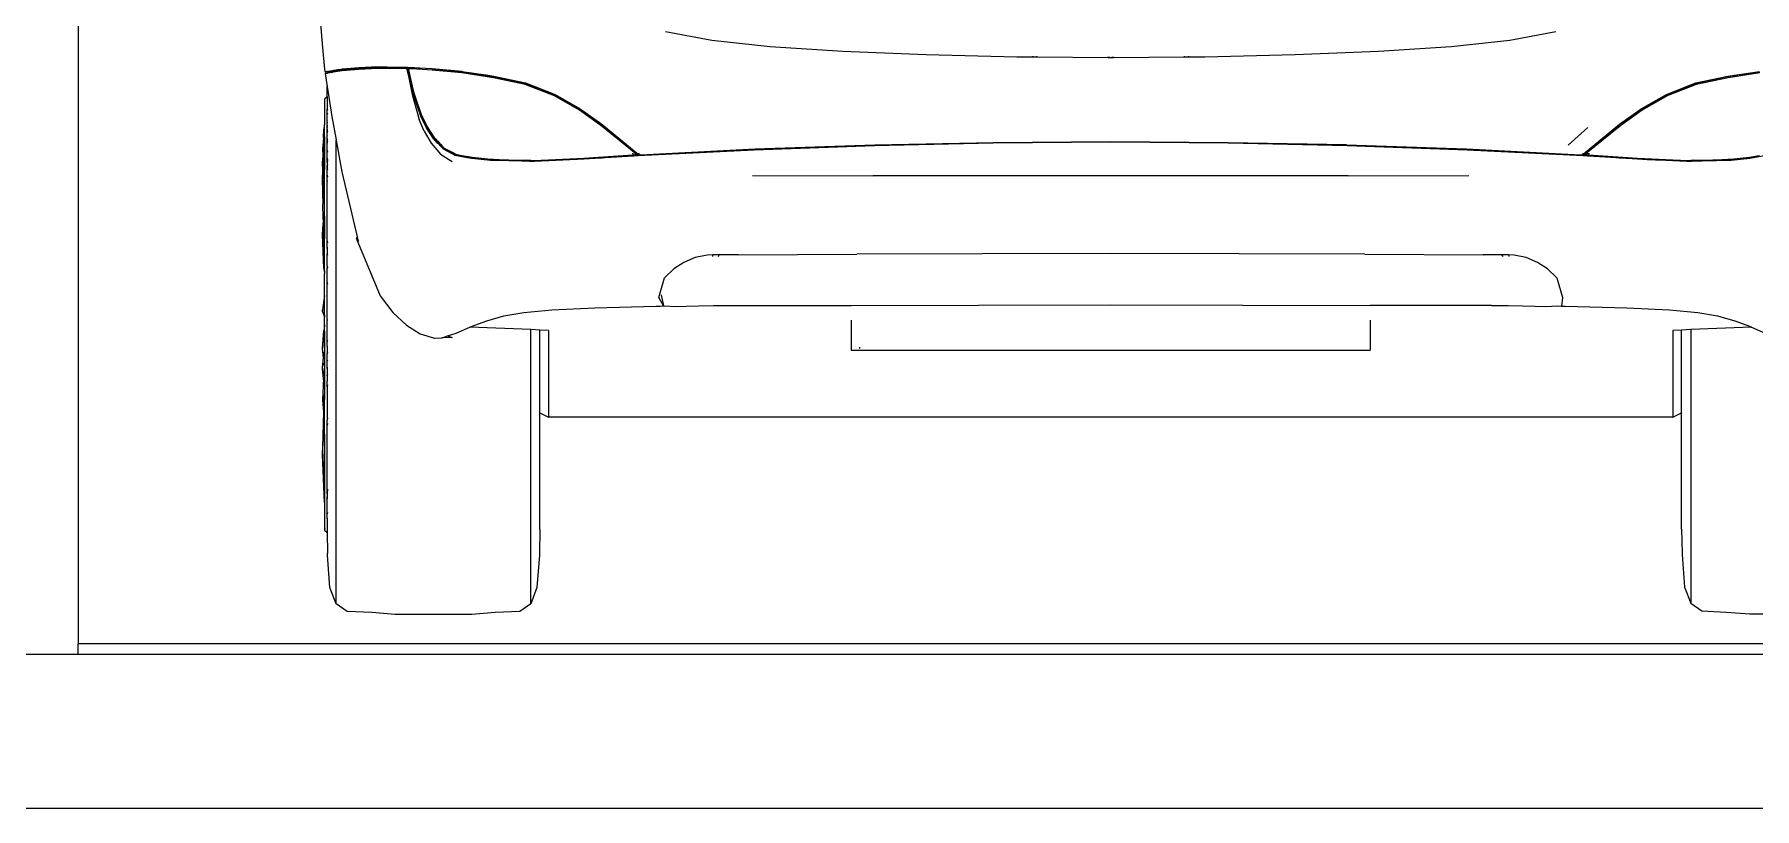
# Model space of a CAD drawing. Header units: metres. Extents: x 54.3 to 102.1, y 17 to 45.8.
# Drawn here: x 91.042 to 92.714, y 33.584 to 34.336 of the extents above; entities that cross this region are included whole.
import ezdxf

# ---------------------------------------------------------------- set-up
doc = ezdxf.new("R2010")
doc.units = ezdxf.units.M
doc.layers.add('Edges', color=7, linetype='Continuous')

# ---------------------------------------------------------------- blocks, each defined once
blk = doc.blocks.new('fr elevation')
for p, q in [((-3.8378, -0.5988), (-3.8378, -2.6888)), ((-3.6025, -2.0863), (-3.6003, -2.1095)), ((-3.2221, -2.1025), (-3.2669, -2.0942)), ((-3.1651, -2.1087), (-3.2221, -2.1025)), ((-2.4462, -2.1025), (-2.5033, -2.1087)), ((-2.4015, -2.0942), (-2.4462, -2.1025)), ((-3.6003, -2.1095), (-3.5983, -2.1304)), ((-3.0945, -2.1134), (-3.1651, -2.1087)), ((-3.0135, -2.1167), (-3.0945, -2.1134)), ((-2.9256, -2.1187), (-3.0135, -2.1167)), ((-2.9099, -2.1188), (-2.9256, -2.1187)), ((-2.9099, -2.1188), (-2.9099, -2.1179)), ((-2.9057, -2.1188), (-2.9099, -2.1188)), ((-2.9057, -2.1188), (-2.9057, -2.1179)), ((-2.8366, -2.1193), (-2.9057, -2.1188)), ((-2.8366, -2.1193), (-2.8366, -2.1184)), ((-2.8354, -2.1193), (-2.8366, -2.1193)), ((-2.8354, -2.1193), (-2.8354, -2.1184)), ((-2.8342, -2.1193), (-2.8354, -2.1193)), ((-2.8328, -2.1193), (-2.8342, -2.1193)), ((-2.8328, -2.1184), (-2.8328, -2.1193)), ((-2.8316, -2.1193), (-2.8328, -2.1193)), ((-2.8316, -2.1193), (-2.8316, -2.1184)), ((-2.7627, -2.1188), (-2.8316, -2.1193)), ((-2.7627, -2.1179), (-2.7627, -2.1188)), ((-2.7585, -2.1188), (-2.7627, -2.1188)), ((-2.7585, -2.1179), (-2.7585, -2.1188)), ((-2.7428, -2.1187), (-2.7585, -2.1188)), ((-2.6548, -2.1167), (-2.7428, -2.1187)), ((-2.5739, -2.1134), (-2.6548, -2.1167)), ((-2.5033, -2.1087), (-2.5739, -2.1134)), ((-3.5983, -2.1304), (-3.598, -2.1328)), ((-3.598, -2.1328), (-3.5977, -2.1328)), ((-3.5977, -2.1328), (-3.5907, -2.1318)), ((-3.5968, -2.1336), (-3.5977, -2.1328)), ((-3.5977, -2.1346), (-3.5968, -2.1336)), ((-3.5977, -2.1346), (-3.5974, -2.1371)), ((-3.5976, -2.1346), (-3.5977, -2.1346)), ((-3.5976, -2.1346), (-3.5956, -2.1343)), ((-3.5974, -2.1371), (-3.5958, -2.1474)), ((-3.5956, -2.1335), (-3.5968, -2.1336)), ((-3.595, -2.1334), (-3.5956, -2.1335)), ((-3.595, -2.1342), (-3.5956, -2.1343)), ((-3.5927, -2.133), (-3.595, -2.1334)), ((-3.5914, -2.1337), (-3.595, -2.1342)), ((-3.5913, -2.1328), (-3.5927, -2.133)), ((-3.5914, -2.1337), (-3.5912, -2.1337)), ((-3.5912, -2.1328), (-3.5913, -2.1328)), ((-3.5913, -2.1328), (-3.5913, -2.1328)), ((-3.5911, -2.1328), (-3.5912, -2.1328)), ((-3.5912, -2.1337), (-3.5911, -2.1337)), ((-3.5911, -2.1328), (-3.5904, -2.1327)), ((-3.5909, -2.1336), (-3.5911, -2.1336)), ((-3.5911, -2.1337), (-3.5911, -2.1336)), ((-3.5909, -2.1336), (-3.5904, -2.1335)), ((-3.5907, -2.1318), (-3.5894, -2.1316)), ((-3.5904, -2.1327), (-3.5899, -2.1326)), ((-3.5899, -2.1334), (-3.5904, -2.1335)), ((-3.5812, -2.1321), (-3.5899, -2.1334)), ((-3.5896, -2.1326), (-3.5899, -2.1326)), ((-3.5894, -2.1326), (-3.5896, -2.1326)), ((-3.5894, -2.1316), (-3.5893, -2.1316)), ((-3.5893, -2.1325), (-3.5894, -2.1326)), ((-3.5893, -2.1316), (-3.5884, -2.1314)), ((-3.5892, -2.1325), (-3.5893, -2.1325)), ((-3.5884, -2.1324), (-3.5892, -2.1325)), ((-3.5884, -2.1314), (-3.5872, -2.1312)), ((-3.5872, -2.1322), (-3.5884, -2.1324)), ((-3.5872, -2.1312), (-3.5857, -2.131)), ((-3.5855, -2.132), (-3.5872, -2.1322)), ((-3.5857, -2.131), (-3.5851, -2.1309)), ((-3.585, -2.1319), (-3.5855, -2.132)), ((-3.5851, -2.1309), (-3.5847, -2.1308)), ((-3.5845, -2.1318), (-3.585, -2.1319)), ((-3.5847, -2.1308), (-3.5843, -2.1308)), ((-3.5842, -2.1318), (-3.5845, -2.1318)), ((-3.5843, -2.1308), (-3.5816, -2.1304)), ((-3.5816, -2.1314), (-3.5842, -2.1318)), ((-3.5816, -2.1304), (-3.5814, -2.1303)), ((-3.5814, -2.1313), (-3.5816, -2.1314)), ((-3.5814, -2.1303), (-3.581, -2.1303)), ((-3.5806, -2.1312), (-3.5814, -2.1313)), ((-3.5652, -2.1307), (-3.5812, -2.1321)), ((-3.581, -2.1303), (-3.5652, -2.1289)), ((-3.5803, -2.1312), (-3.5806, -2.1312)), ((-3.5645, -2.1298), (-3.5803, -2.1312)), ((-3.5652, -2.1289), (-3.5531, -2.1283)), ((-3.5529, -2.1301), (-3.5652, -2.1307)), ((-3.5523, -2.1292), (-3.5645, -2.1298)), ((-3.5531, -2.1283), (-3.5375, -2.1282)), ((-3.5373, -2.1298), (-3.5529, -2.1301)), ((-3.5367, -2.129), (-3.5523, -2.1292)), ((-3.5375, -2.1282), (-3.5178, -2.1286)), ((-3.5195, -2.1301), (-3.5373, -2.1298)), ((-3.5188, -2.1293), (-3.5367, -2.129)), ((-3.5181, -2.1301), (-3.5195, -2.1301)), ((-3.517, -2.1293), (-3.5188, -2.1293)), ((-3.517, -2.1293), (-3.5181, -2.1301)), ((-3.5177, -2.1325), (-3.5181, -2.1301)), ((-3.5178, -2.1286), (-3.5136, -2.1288)), ((-3.5124, -2.1544), (-3.5177, -2.1325)), ((-3.5177, -2.1325), (-3.5132, -2.1551)), ((-3.5177, -2.1325), (-3.5119, -2.1524)), ((-3.5169, -2.1301), (-3.517, -2.1293)), ((-3.5168, -2.1308), (-3.5169, -2.1301)), ((-3.5169, -2.1301), (-3.5168, -2.1308)), ((-3.5169, -2.1301), (-3.5169, -2.1301)), ((-3.5157, -2.1302), (-3.5169, -2.1301)), ((-3.5165, -2.1325), (-3.5168, -2.1308)), ((-3.5168, -2.1308), (-3.5164, -2.1325)), ((-3.5141, -2.1427), (-3.5165, -2.1325)), ((-3.5164, -2.1325), (-3.5141, -2.1427)), ((-3.5153, -2.1302), (-3.5157, -2.1302)), ((-3.5157, -2.1302), (-3.5157, -2.1302)), ((-3.5136, -2.1303), (-3.5153, -2.1302)), ((-3.4936, -2.1313), (-3.5136, -2.1303)), ((-3.4937, -2.1314), (-3.5136, -2.1303)), ((-3.5134, -2.1288), (-3.5111, -2.1289)), ((-3.5111, -2.1289), (-3.511, -2.1289)), ((-3.511, -2.1289), (-3.5109, -2.1289)), ((-3.5109, -2.1289), (-3.5078, -2.1291)), ((-3.5078, -2.1291), (-3.5073, -2.1291)), ((-3.5073, -2.1291), (-3.5069, -2.1292)), ((-3.5069, -2.1292), (-3.5061, -2.1292)), ((-3.5061, -2.1292), (-3.506, -2.1292)), ((-3.506, -2.1292), (-3.4937, -2.1298)), ((-3.4937, -2.1298), (-3.4651, -2.1325)), ((-3.4651, -2.134), (-3.4937, -2.1314)), ((-3.4646, -2.1331), (-3.4931, -2.1305)), ((-3.4651, -2.1325), (-3.4648, -2.1326)), ((-3.4343, -2.1388), (-3.4651, -2.134)), ((-3.4648, -2.1329), (-3.4648, -2.1326)), ((-3.4648, -2.1326), (-3.4532, -2.1343)), ((-3.4339, -2.1379), (-3.4646, -2.1331)), ((-3.4532, -2.1343), (-3.4532, -2.1346)), ((-3.4532, -2.1343), (-3.4438, -2.1357)), ((-3.4438, -2.1359), (-3.4438, -2.1357)), ((-3.4438, -2.1357), (-3.4421, -2.136)), ((-3.4421, -2.136), (-3.4421, -2.1361)), ((-3.4421, -2.136), (-3.4413, -2.1361)), ((-3.4413, -2.1361), (-3.4413, -2.1362)), ((-3.4413, -2.1362), (-3.4413, -2.1361)), ((-3.4413, -2.1361), (-3.4413, -2.1361)), ((-3.4413, -2.1361), (-3.4396, -2.1363)), ((-3.4396, -2.1364), (-3.4396, -2.1363)), ((-3.4396, -2.1363), (-3.4395, -2.1363)), ((-3.4395, -2.1363), (-3.4395, -2.1364)), ((-3.4395, -2.1363), (-3.4394, -2.1364)), ((-3.4394, -2.1365), (-3.4394, -2.1364)), ((-3.4394, -2.1364), (-3.434, -2.1372)), ((-3.4034, -2.1453), (-3.4343, -2.1388)), ((-3.434, -2.1372), (-3.403, -2.1437)), ((-3.403, -2.1445), (-3.4339, -2.1379)), ((-2.2654, -2.1437), (-2.2343, -2.1372)), ((-2.2345, -2.1379), (-2.2654, -2.1445)), ((-2.2341, -2.1388), (-2.265, -2.1453)), ((-2.229, -2.1371), (-2.2345, -2.1379)), ((-2.2343, -2.1372), (-2.2036, -2.1326)), ((-2.2032, -2.134), (-2.2341, -2.1388)), ((-2.229, -2.1371), (-2.229, -2.137)), ((-2.2289, -2.137), (-2.229, -2.1371)), ((-2.2289, -2.1369), (-2.2289, -2.137)), ((-2.2288, -2.137), (-2.2289, -2.137)), ((-2.2271, -2.1368), (-2.2288, -2.137)), ((-2.2288, -2.137), (-2.2288, -2.1369)), ((-2.2271, -2.1366), (-2.2271, -2.1368)), ((-2.2271, -2.1368), (-2.2271, -2.1366)), ((-2.2263, -2.1366), (-2.2271, -2.1368)), ((-2.2271, -2.1368), (-2.2271, -2.1368)), ((-2.2246, -2.1364), (-2.2263, -2.1366)), ((-2.2263, -2.1365), (-2.2263, -2.1366)), ((-2.2151, -2.1349), (-2.2246, -2.1364)), ((-2.2246, -2.1364), (-2.2246, -2.1362)), ((-2.2152, -2.1346), (-2.2151, -2.1349)), ((-2.2037, -2.1331), (-2.2151, -2.1349)), ((-3.596, -2.1572), (-3.5958, -2.1474)), ((-3.5958, -2.1459), (-3.5958, -2.1457)), ((-3.5958, -2.1462), (-3.5958, -2.1459)), ((-3.5958, -2.1474), (-3.5914, -2.1763)), ((-3.5141, -2.1427), (-3.5119, -2.1524)), ((-3.5132, -2.1551), (-3.5063, -2.1793)), ((-3.5046, -2.1771), (-3.5124, -2.1544)), ((-3.5119, -2.1524), (-3.5116, -2.1535)), ((-3.5116, -2.1535), (-3.5079, -2.1642)), ((-3.375, -2.1565), (-3.4034, -2.1453)), ((-3.403, -2.1437), (-3.3743, -2.1551)), ((-3.3744, -2.1557), (-3.403, -2.1445)), ((-3.3507, -2.1703), (-3.375, -2.1565)), ((-3.3745, -2.1563), (-3.3748, -2.1562)), ((-3.3654, -2.1615), (-3.3745, -2.1563)), ((-3.3639, -2.1617), (-3.3744, -2.1557)), ((-3.3743, -2.1551), (-3.3498, -2.1689)), ((-2.3186, -2.1689), (-2.2941, -2.1551)), ((-2.294, -2.1557), (-2.3183, -2.1695)), ((-2.2934, -2.1565), (-2.3177, -2.1703)), ((-2.2941, -2.1551), (-2.2654, -2.1437)), ((-2.2654, -2.1445), (-2.294, -2.1557)), ((-2.265, -2.1453), (-2.2934, -2.1565)), ((-3.596, -2.1572), (-3.5984, -2.1596)), ((-3.5984, -2.1596), (-3.5984, -2.1842)), ((-3.5959, -2.1571), (-3.596, -2.1572)), ((-3.596, -2.1572), (-3.596, -2.1572)), ((-3.596, -2.1575), (-3.596, -2.1572)), ((-3.5959, -2.1571), (-3.5959, -2.1692)), ((-3.5959, -2.1742), (-3.5959, -2.1692)), ((-3.5959, -2.1692), (-3.5956, -2.1704)), ((-3.5956, -2.1731), (-3.5959, -2.1742)), ((-3.5079, -2.1642), (-3.5037, -2.1765)), ((-3.5079, -2.1642), (-3.5038, -2.1761)), ((-3.3639, -2.1617), (-3.3639, -2.1623)), ((-3.3625, -2.1625), (-3.3639, -2.1617)), ((-3.3624, -2.1631), (-3.3625, -2.1625)), ((-3.35, -2.1695), (-3.3625, -2.1625)), ((-3.3299, -2.1851), (-3.3507, -2.1703)), ((-3.3292, -2.1845), (-3.35, -2.1695)), ((-3.3498, -2.1689), (-3.3288, -2.1839)), ((-2.3395, -2.1839), (-2.3186, -2.1689)), ((-2.3183, -2.1695), (-2.3392, -2.1845)), ((-2.3177, -2.1703), (-2.3384, -2.1851)), ((-3.5993, -2.1895), (-3.5995, -2.1968)), ((-3.5984, -2.1842), (-3.5993, -2.1895)), ((-3.5984, -2.196), (-3.5984, -2.1842)), ((-3.5959, -2.1805), (-3.5959, -2.1742)), ((-3.5959, -2.1806), (-3.5956, -2.1803)), ((-3.5959, -2.1806), (-3.5959, -2.1805)), ((-3.5959, -2.1805), (-3.5958, -2.1805)), ((-3.5959, -2.1818), (-3.5959, -2.1806)), ((-3.5959, -2.1806), (-3.5959, -2.1806)), ((-3.5959, -2.1818), (-3.5956, -2.1815)), ((-3.5956, -2.1815), (-3.5959, -2.1819)), ((-3.5959, -2.1819), (-3.5959, -2.1818)), ((-3.5959, -2.1819), (-3.5959, -2.1826)), ((-3.5956, -2.1822), (-3.5959, -2.1826)), ((-3.5959, -2.1841), (-3.5959, -2.1826)), ((-3.5956, -2.1855), (-3.5959, -2.1841)), ((-3.5959, -2.1846), (-3.5959, -2.1841)), ((-3.5956, -2.1861), (-3.5959, -2.1846)), ((-3.5959, -2.1874), (-3.5959, -2.1846)), ((-3.5959, -2.1874), (-3.5956, -2.1864)), ((-3.5959, -2.1889), (-3.5959, -2.1874)), ((-3.5959, -2.1889), (-3.5957, -2.1903)), ((-3.5959, -2.1909), (-3.5959, -2.1889)), ((-3.5957, -2.1904), (-3.5959, -2.1909)), ((-3.5956, -2.1802), (-3.5958, -2.1805)), ((-3.5956, -2.19), (-3.5957, -2.1903)), ((-3.5957, -2.1903), (-3.5957, -2.1904)), ((-3.5957, -2.1904), (-3.5956, -2.1913)), ((-3.5956, -2.1861), (-3.5956, -2.1861)), ((-3.5956, -2.19), (-3.5956, -2.1899)), ((-3.5956, -2.19), (-3.5956, -2.19)), ((-3.5956, -2.19), (-3.5956, -2.19)), ((-3.5914, -2.1763), (-3.5872, -2.1991)), ((-3.5015, -2.1907), (-3.5063, -2.1793)), ((-3.5045, -2.1772), (-3.5046, -2.1771)), ((-3.5034, -2.1772), (-3.5045, -2.1772)), ((-3.5007, -2.1845), (-3.5045, -2.1772)), ((-3.5038, -2.1761), (-3.5033, -2.1772)), ((-3.5037, -2.1765), (-3.5034, -2.1772)), ((-3.5033, -2.1772), (-3.5034, -2.1772)), ((-3.5034, -2.1772), (-3.5005, -2.1832)), ((-3.5033, -2.1772), (-3.5004, -2.1829)), ((-3.5005, -2.1832), (-3.5007, -2.1845)), ((-3.4999, -2.1862), (-3.5007, -2.1845)), ((-3.5005, -2.1832), (-3.4996, -2.1849)), ((-3.5004, -2.1829), (-3.5004, -2.183)), ((-3.5004, -2.183), (-3.4996, -2.1846)), ((-3.4999, -2.1862), (-3.4996, -2.1849)), ((-3.4993, -2.1873), (-3.4999, -2.1862)), ((-3.4996, -2.1846), (-3.4996, -2.1846)), ((-3.4996, -2.1846), (-3.4985, -2.1866)), ((-3.4996, -2.1849), (-3.499, -2.186)), ((-3.499, -2.186), (-3.4993, -2.1873)), ((-3.4992, -2.1875), (-3.4993, -2.1873)), ((-3.4921, -2.1984), (-3.4992, -2.1875)), ((-3.499, -2.186), (-3.4985, -2.1871)), ((-3.4985, -2.1866), (-3.4914, -2.1974)), ((-3.4985, -2.1871), (-3.4914, -2.1979)), ((-3.3114, -2.2001), (-3.3299, -2.1851)), ((-3.3107, -2.1996), (-3.3292, -2.1845)), ((-3.3288, -2.1839), (-3.3104, -2.199)), ((-2.3705, -2.1872), (-2.3895, -2.2044)), ((-2.358, -2.199), (-2.3395, -2.1839)), ((-2.3392, -2.1845), (-2.3577, -2.1996)), ((-2.3384, -2.1851), (-2.3569, -2.2001)), ((-3.6, -2.2077), (-3.5993, -2.2012)), ((-3.5999, -2.2053), (-3.6, -2.2077)), ((-3.5997, -2.2003), (-3.5999, -2.2053)), ((-3.5995, -2.1973), (-3.5997, -2.2003)), ((-3.5995, -2.1968), (-3.5993, -2.1932)), ((-3.5995, -2.1968), (-3.5995, -2.1973)), ((-3.5995, -2.1973), (-3.5993, -2.1997)), ((-3.5993, -2.2009), (-3.5985, -2.1961)), ((-3.5993, -2.2009), (-3.5993, -2.2013)), ((-3.5993, -2.2012), (-3.5993, -2.2009)), ((-3.5993, -2.2085), (-3.599, -2.2068)), ((-3.599, -2.2068), (-3.5992, -2.2086)), ((-3.5991, -2.2097), (-3.599, -2.2068)), ((-3.599, -2.206), (-3.5989, -2.2055)), ((-3.599, -2.206), (-3.5989, -2.2061)), ((-3.5989, -2.2061), (-3.599, -2.2068)), ((-3.5989, -2.2055), (-3.5985, -2.1961)), ((-3.5984, -2.196), (-3.5985, -2.1961)), ((-3.5985, -2.1961), (-3.5984, -2.2119)), ((-3.5959, -2.1909), (-3.5959, -2.1915)), ((-3.5956, -2.1922), (-3.5959, -2.1915)), ((-3.5959, -2.1951), (-3.5959, -2.1915)), ((-3.5956, -2.1954), (-3.5959, -2.1951)), ((-3.5959, -2.1961), (-3.5959, -2.1951)), ((-3.5956, -2.1961), (-3.5959, -2.1961)), ((-3.5959, -2.1979), (-3.5959, -2.1961)), ((-3.5959, -2.1979), (-3.5956, -2.1982)), ((-3.5957, -2.2004), (-3.5959, -2.1979)), ((-3.5959, -2.1979), (-3.5959, -2.2014)), ((-3.5957, -2.2004), (-3.5959, -2.2014)), ((-3.5957, -2.2009), (-3.5959, -2.2021)), ((-3.5959, -2.2021), (-3.5959, -2.2014)), ((-3.5959, -2.2021), (-3.5959, -2.2023)), ((-3.5959, -2.2095), (-3.5959, -2.2023)), ((-3.5956, -2.1997), (-3.5957, -2.2004)), ((-3.5957, -2.2009), (-3.5957, -2.2004)), ((-3.5956, -2.2005), (-3.5957, -2.2009)), ((-3.5956, -2.2021), (-3.5957, -2.2009)), ((-3.5872, -2.6498), (-3.5872, -2.1996)), ((-3.5871, -2.1997), (-3.5815, -2.2303)), ((-3.5015, -2.1907), (-3.4947, -2.2024)), ((-3.4947, -2.2024), (-3.4857, -2.2132)), ((-3.4914, -2.1991), (-3.4921, -2.1984)), ((-3.4914, -2.1991), (-3.4916, -2.2002)), ((-3.4914, -2.1974), (-3.4911, -2.1976)), ((-3.4914, -2.1979), (-3.4912, -2.1981)), ((-3.4903, -2.2003), (-3.4914, -2.1991)), ((-3.4911, -2.1976), (-3.4912, -2.1981)), ((-3.4912, -2.1981), (-3.4903, -2.199)), ((-3.4911, -2.1976), (-3.4903, -2.1985)), ((-3.4903, -2.1985), (-3.4903, -2.199)), ((-3.4903, -2.1985), (-3.4891, -2.1998)), ((-3.4903, -2.199), (-3.4892, -2.2002)), ((-3.4894, -2.2012), (-3.4903, -2.2003)), ((-3.4903, -2.2003), (-3.4903, -2.2015)), ((-3.4894, -2.2012), (-3.4896, -2.2021)), ((-3.4887, -2.2019), (-3.4894, -2.2012)), ((-3.4891, -2.1998), (-3.4892, -2.2002)), ((-3.4892, -2.2002), (-3.4885, -2.2009)), ((-3.4891, -2.1998), (-3.4884, -2.2005)), ((-3.4889, -2.2027), (-3.4887, -2.2019)), ((-3.4868, -2.2041), (-3.4887, -2.2019)), ((-3.4885, -2.2009), (-3.4884, -2.2005)), ((-3.4885, -2.2009), (-3.4868, -2.2028)), ((-3.4884, -2.2005), (-3.4868, -2.2023)), ((-3.4868, -2.2023), (-3.4868, -2.2028)), ((-3.4868, -2.2023), (-3.4858, -2.2034)), ((-3.4868, -2.2028), (-3.4859, -2.2037)), ((-3.4868, -2.2041), (-3.4868, -2.2047)), ((-3.4862, -2.2046), (-3.4868, -2.2041)), ((-3.4862, -2.2046), (-3.4864, -2.205)), ((-3.4843, -2.2067), (-3.4862, -2.2046)), ((-3.4858, -2.2034), (-3.4859, -2.2037)), ((-3.4859, -2.2037), (-3.484, -2.2058)), ((-3.4858, -2.2034), (-3.4838, -2.2055)), ((-3.4843, -2.2067), (-3.4843, -2.2069)), ((-3.4828, -2.2083), (-3.4843, -2.2067)), ((-3.4838, -2.2055), (-3.484, -2.2058)), ((-3.484, -2.2058), (-3.4821, -2.2078)), ((-3.4838, -2.2055), (-3.4822, -2.2072)), ((-3.4822, -2.2072), (-3.4732, -2.2118)), ((-3.2974, -2.2115), (-3.3114, -2.2001)), ((-3.3107, -2.1996), (-3.2961, -2.2113)), ((-3.3104, -2.199), (-3.2954, -2.2114)), ((-3.0639, -2.2049), (-3.1807, -2.209)), ((-3.0638, -2.2045), (-3.1804, -2.2085)), ((-3.1799, -2.208), (-3.0635, -2.2041)), ((-2.9484, -2.2023), (-3.0639, -2.2049)), ((-2.9484, -2.2019), (-3.0638, -2.2045)), ((-3.0635, -2.2041), (-2.9483, -2.2016)), ((-2.8342, -2.2009), (-2.9484, -2.2019)), ((-2.8342, -2.2013), (-2.9484, -2.2023)), ((-2.9483, -2.2016), (-2.8342, -2.2006)), ((-2.8342, -2.2006), (-2.7201, -2.2016)), ((-2.8342, -2.2006), (-2.8342, -2.2009)), ((-2.72, -2.2019), (-2.8342, -2.2009)), ((-2.72, -2.2023), (-2.8342, -2.2013)), ((-2.7201, -2.2016), (-2.6049, -2.2041)), ((-2.6046, -2.2045), (-2.72, -2.2019)), ((-2.6049, -2.2041), (-2.72, -2.2019)), ((-2.6045, -2.2049), (-2.72, -2.2023)), ((-2.6049, -2.2041), (-2.4885, -2.208)), ((-2.4879, -2.2085), (-2.6046, -2.2045)), ((-2.4877, -2.209), (-2.6045, -2.2049)), ((-2.373, -2.2114), (-2.358, -2.199)), ((-2.3569, -2.2001), (-2.3705, -2.2111)), ((-2.3681, -2.208), (-2.3669, -2.207)), ((-2.3665, -2.207), (-2.3676, -2.208)), ((-2.3669, -2.207), (-2.3642, -2.2048)), ((-2.3665, -2.207), (-2.3669, -2.207)), ((-2.3639, -2.2048), (-2.3665, -2.207)), ((-2.366, -2.207), (-2.3665, -2.207)), ((-2.3642, -2.2048), (-2.3577, -2.1996)), ((-2.3639, -2.2048), (-2.3642, -2.2048)), ((-2.3577, -2.1996), (-2.3639, -2.2048)), ((-2.3636, -2.2048), (-2.3639, -2.2048)), ((-3.6004, -2.2214), (-3.5998, -2.2145)), ((-3.6, -2.2282), (-3.6004, -2.2214)), ((-3.5996, -2.2133), (-3.6, -2.2077)), ((-3.6, -2.2282), (-3.5994, -2.2165)), ((-3.5996, -2.2134), (-3.5998, -2.2145)), ((-3.5995, -2.2121), (-3.5996, -2.2133)), ((-3.5996, -2.2133), (-3.5996, -2.2134)), ((-3.5994, -2.2165), (-3.5996, -2.2134)), ((-3.5994, -2.2111), (-3.5995, -2.2121)), ((-3.5992, -2.2092), (-3.5994, -2.2111)), ((-3.5994, -2.2165), (-3.5991, -2.2104)), ((-3.5992, -2.2091), (-3.5993, -2.2085)), ((-3.5992, -2.2086), (-3.5992, -2.2087)), ((-3.5992, -2.2087), (-3.5991, -2.2097)), ((-3.5992, -2.2087), (-3.5992, -2.2091)), ((-3.5992, -2.2092), (-3.5992, -2.2091)), ((-3.5991, -2.2104), (-3.5992, -2.2092)), ((-3.5991, -2.2104), (-3.5991, -2.2097)), ((-3.5991, -2.2372), (-3.5984, -2.2119)), ((-3.5984, -2.2184), (-3.5991, -2.2372)), ((-3.5984, -2.2119), (-3.5984, -2.2184)), ((-3.5984, -2.2184), (-3.5984, -2.225)), ((-3.5959, -2.2095), (-3.5956, -2.2111)), ((-3.5959, -2.2169), (-3.5959, -2.2095)), ((-3.5959, -2.2169), (-3.5956, -2.2189)), ((-3.5959, -2.2182), (-3.5959, -2.2169)), ((-3.5959, -2.2182), (-3.5956, -2.2201)), ((-3.5959, -2.2198), (-3.5959, -2.2182)), ((-3.5959, -2.2198), (-3.5957, -2.2223)), ((-3.5959, -2.221), (-3.5959, -2.2198)), ((-3.5959, -2.221), (-3.5957, -2.2223)), ((-3.5959, -2.221), (-3.5959, -2.2242)), ((-3.5957, -2.2223), (-3.5956, -2.223)), ((-3.5956, -2.223), (-3.5956, -2.2235)), ((-3.4857, -2.2132), (-3.4742, -2.2201)), ((-3.4742, -2.2128), (-3.4828, -2.2083)), ((-3.4821, -2.2078), (-3.4736, -2.2122)), ((-3.4742, -2.2128), (-3.4736, -2.2122)), ((-3.474, -2.2128), (-3.4742, -2.2128)), ((-3.474, -2.2128), (-3.4723, -2.2128)), ((-3.4713, -2.2143), (-3.474, -2.2128)), ((-3.4736, -2.2122), (-3.4723, -2.2128)), ((-3.4733, -2.2119), (-3.4732, -2.2118)), ((-3.4732, -2.2118), (-3.4713, -2.2128)), ((-3.4723, -2.2128), (-3.4706, -2.2137)), ((-3.4713, -2.2128), (-3.4713, -2.2128)), ((-3.4713, -2.2128), (-3.4708, -2.2131)), ((-3.4648, -2.2155), (-3.4713, -2.2143)), ((-3.4708, -2.2131), (-3.4648, -2.2142)), ((-3.4706, -2.2137), (-3.4548, -2.2167)), ((-3.4648, -2.2145), (-3.4648, -2.2142)), ((-3.4648, -2.2142), (-3.455, -2.216)), ((-3.4648, -2.2155), (-3.4648, -2.2152)), ((-3.4554, -2.2172), (-3.4648, -2.2155)), ((-3.4372, -2.2191), (-3.4554, -2.2172)), ((-3.455, -2.216), (-3.4369, -2.218)), ((-3.4548, -2.2167), (-3.4366, -2.2186)), ((-3.4361, -2.2192), (-3.4372, -2.2191)), ((-3.4369, -2.218), (-3.4365, -2.218)), ((-3.4368, -2.2188), (-3.4366, -2.219)), ((-3.4366, -2.2186), (-3.435, -2.2187)), ((-3.4366, -2.219), (-3.4361, -2.2192)), ((-3.4361, -2.2182), (-3.4365, -2.218)), ((-3.4365, -2.218), (-3.4345, -2.218)), ((-3.435, -2.2187), (-3.4361, -2.2182)), ((-3.4338, -2.2192), (-3.4361, -2.2192)), ((-3.4338, -2.2192), (-3.435, -2.2187)), ((-3.435, -2.2187), (-3.4336, -2.2187)), ((-3.4345, -2.218), (-3.4341, -2.2182)), ((-3.4345, -2.218), (-3.4343, -2.218)), ((-3.4341, -2.2182), (-3.4343, -2.218)), ((-3.4343, -2.218), (-3.4228, -2.2184)), ((-3.4341, -2.2182), (-3.4328, -2.2187)), ((-3.4336, -2.2187), (-3.4341, -2.2182)), ((-3.4331, -2.2192), (-3.4338, -2.2192)), ((-3.4331, -2.2192), (-3.4336, -2.2187)), ((-3.4336, -2.2187), (-3.4328, -2.2187)), ((-3.4316, -2.2192), (-3.4331, -2.2192)), ((-3.4328, -2.2187), (-3.4316, -2.2192)), ((-3.4328, -2.2187), (-3.424, -2.219)), ((-3.3948, -2.2202), (-3.4316, -2.2192)), ((-3.4246, -2.2193), (-3.424, -2.219)), ((-3.424, -2.219), (-3.4236, -2.2188)), ((-3.424, -2.219), (-3.4236, -2.219)), ((-3.4236, -2.2183), (-3.4236, -2.2188)), ((-3.4236, -2.2188), (-3.4228, -2.2184)), ((-3.4236, -2.2188), (-3.4236, -2.219)), ((-3.4236, -2.219), (-3.4236, -2.2194)), ((-3.4236, -2.219), (-3.4228, -2.219)), ((-3.4228, -2.2184), (-3.4229, -2.2184)), ((-3.4228, -2.2184), (-3.4228, -2.2184)), ((-3.4228, -2.2184), (-3.4228, -2.2184)), ((-3.4228, -2.2185), (-3.4228, -2.2184)), ((-3.4228, -2.2184), (-3.4228, -2.2185)), ((-3.4228, -2.2184), (-3.4227, -2.2184)), ((-3.4227, -2.2186), (-3.4228, -2.2185)), ((-3.4228, -2.2185), (-3.4228, -2.219)), ((-3.4228, -2.219), (-3.4228, -2.2194)), ((-3.4228, -2.219), (-3.4227, -2.219)), ((-3.4227, -2.2184), (-3.4227, -2.2186)), ((-3.4227, -2.2184), (-3.4194, -2.2185)), ((-3.4227, -2.2186), (-3.4227, -2.219)), ((-3.4227, -2.219), (-3.4227, -2.2194)), ((-3.4227, -2.219), (-3.4194, -2.2191)), ((-3.4194, -2.2191), (-3.4194, -2.2185)), ((-3.4194, -2.2185), (-3.4044, -2.2189)), ((-3.4194, -2.2194), (-3.4194, -2.2191)), ((-3.4194, -2.2191), (-3.4059, -2.2195)), ((-3.4063, -2.2196), (-3.4059, -2.2195)), ((-3.4059, -2.2195), (-3.4044, -2.2189)), ((-3.4059, -2.2195), (-3.404, -2.2195)), ((-3.4044, -2.2189), (-3.4025, -2.2189)), ((-3.404, -2.2195), (-3.4043, -2.2197)), ((-3.4025, -2.2189), (-3.404, -2.2195)), ((-3.404, -2.2195), (-3.4019, -2.2196)), ((-3.4025, -2.2189), (-3.4004, -2.219)), ((-3.4021, -2.2197), (-3.4019, -2.2196)), ((-3.4019, -2.2196), (-3.4004, -2.219)), ((-3.4019, -2.2196), (-3.3986, -2.2197)), ((-3.4004, -2.219), (-3.3979, -2.219)), ((-3.3996, -2.2204), (-3.3995, -2.2204)), ((-3.3987, -2.2197), (-3.3986, -2.2197)), ((-3.3986, -2.2197), (-3.3979, -2.2192)), ((-3.3986, -2.2197), (-3.3979, -2.2197)), ((-3.3979, -2.219), (-3.3979, -2.2192)), ((-3.3979, -2.219), (-3.3978, -2.2191)), ((-3.3979, -2.2192), (-3.3978, -2.2191)), ((-3.3979, -2.2192), (-3.3979, -2.2197)), ((-3.3979, -2.2197), (-3.3979, -2.2198)), ((-3.3979, -2.2197), (-3.3943, -2.2198)), ((-3.3978, -2.2191), (-3.3946, -2.2191)), ((-3.3465, -2.218), (-3.3948, -2.2202)), ((-3.3946, -2.2191), (-3.3464, -2.2169)), ((-3.3943, -2.2198), (-3.3462, -2.2176)), ((-3.2936, -2.2148), (-3.3465, -2.218)), ((-3.3464, -2.2169), (-3.2986, -2.2138)), ((-3.3462, -2.2176), (-3.3303, -2.2166)), ((-3.3303, -2.2166), (-3.3284, -2.2165)), ((-3.3303, -2.2166), (-3.3303, -2.2166)), ((-3.3284, -2.2165), (-3.3218, -2.2161)), ((-3.3284, -2.2165), (-3.3284, -2.2165)), ((-3.3218, -2.2161), (-3.3226, -2.2161)), ((-3.3218, -2.2161), (-3.2977, -2.2145)), ((-3.2981, -2.2128), (-3.2994, -2.2128)), ((-3.2986, -2.2138), (-3.2986, -2.2138)), ((-3.2986, -2.2138), (-3.2953, -2.2138)), ((-3.2977, -2.2145), (-3.2934, -2.2143)), ((-3.2962, -2.2128), (-3.2974, -2.2115)), ((-3.2958, -2.2128), (-3.2972, -2.2116)), ((-3.2958, -2.2128), (-3.2962, -2.2128)), ((-3.2954, -2.2136), (-3.2962, -2.2128)), ((-3.2961, -2.2113), (-3.2948, -2.2128)), ((-3.2955, -2.2128), (-3.2958, -2.2128)), ((-3.2949, -2.2136), (-3.2958, -2.2128)), ((-3.2954, -2.2114), (-3.294, -2.2128)), ((-3.2954, -2.2136), (-3.2949, -2.2136)), ((-3.2953, -2.2138), (-3.2954, -2.2136)), ((-3.2953, -2.2138), (-3.2934, -2.2143)), ((-3.2934, -2.2143), (-3.2949, -2.2136)), ((-3.294, -2.2128), (-3.2948, -2.2128)), ((-3.2948, -2.2128), (-3.2934, -2.2143)), ((-3.2924, -2.2128), (-3.294, -2.2128)), ((-3.294, -2.2128), (-3.2932, -2.2137)), ((-3.1807, -2.209), (-3.2936, -2.2148)), ((-3.2934, -2.2143), (-3.2932, -2.2137)), ((-3.2903, -2.2142), (-3.2934, -2.2143)), ((-3.2932, -2.2137), (-3.2908, -2.2136)), ((-3.2908, -2.2136), (-3.1799, -2.208)), ((-2.4885, -2.208), (-2.3775, -2.2136)), ((-2.3748, -2.2148), (-2.4877, -2.209)), ((-2.375, -2.2143), (-2.3781, -2.2142)), ((-2.3775, -2.2136), (-2.3752, -2.2137)), ((-2.3744, -2.2128), (-2.3755, -2.2128)), ((-2.3752, -2.2137), (-2.3744, -2.2128)), ((-2.3752, -2.2137), (-2.375, -2.2143)), ((-2.375, -2.2143), (-2.3736, -2.2128)), ((-2.375, -2.2143), (-2.3731, -2.2138)), ((-2.375, -2.2143), (-2.3706, -2.2145)), ((-2.3219, -2.218), (-2.3748, -2.2148)), ((-2.3744, -2.2128), (-2.373, -2.2114)), ((-2.3736, -2.2128), (-2.3744, -2.2128)), ((-2.3736, -2.2128), (-2.3722, -2.2113)), ((-2.373, -2.2136), (-2.3731, -2.2138)), ((-2.3731, -2.2138), (-2.3698, -2.2138)), ((-2.3722, -2.2128), (-2.373, -2.2136)), ((-2.373, -2.2136), (-2.373, -2.2136)), ((-2.3726, -2.2128), (-2.3728, -2.2128)), ((-2.3726, -2.2128), (-2.3728, -2.213)), ((-2.3728, -2.2136), (-2.3698, -2.2138)), ((-2.3676, -2.208), (-2.3726, -2.2123)), ((-2.371, -2.2115), (-2.3726, -2.2128)), ((-2.3722, -2.2128), (-2.3726, -2.2128)), ((-2.3722, -2.2113), (-2.3681, -2.208)), ((-2.371, -2.2115), (-2.3722, -2.2128)), ((-2.3705, -2.2111), (-2.371, -2.2115)), ((-2.3689, -2.2128), (-2.3709, -2.2128)), ((-2.3706, -2.2145), (-2.3466, -2.2161)), ((-2.3698, -2.2138), (-2.322, -2.2169)), ((-2.3676, -2.208), (-2.3681, -2.208)), ((-2.3671, -2.208), (-2.3676, -2.208)), ((-2.3466, -2.2161), (-2.3458, -2.2161)), ((-2.3466, -2.2161), (-2.34, -2.2165)), ((-2.34, -2.2165), (-2.34, -2.2165)), ((-2.34, -2.2165), (-2.3381, -2.2166)), ((-2.3381, -2.2166), (-2.3381, -2.2166)), ((-2.3381, -2.2166), (-2.3222, -2.2176)), ((-2.3222, -2.2176), (-2.3129, -2.2181)), ((-2.322, -2.2169), (-2.2738, -2.2191)), ((-2.2736, -2.2202), (-2.3219, -2.218)), ((-2.3129, -2.2179), (-2.3129, -2.2181)), ((-2.3129, -2.2181), (-2.3129, -2.2184)), ((-2.3129, -2.2181), (-2.3098, -2.2182)), ((-2.3098, -2.2182), (-2.3101, -2.2185)), ((-2.3101, -2.2185), (-2.3101, -2.2185)), ((-2.3097, -2.218), (-2.3098, -2.2182)), ((-2.3098, -2.2182), (-2.3098, -2.2182)), ((-2.3098, -2.2182), (-2.3045, -2.2184)), ((-2.3096, -2.218), (-2.3097, -2.218)), ((-2.3045, -2.2182), (-2.3045, -2.2184)), ((-2.3045, -2.2184), (-2.3045, -2.2187)), ((-2.3045, -2.2184), (-2.3023, -2.2185)), ((-2.3023, -2.2185), (-2.3024, -2.2182)), ((-2.3023, -2.2188), (-2.3023, -2.2185)), ((-2.3023, -2.2185), (-2.3011, -2.2186)), ((-2.3011, -2.2183), (-2.3011, -2.2186)), ((-2.3011, -2.2186), (-2.3011, -2.2188)), ((-2.3011, -2.2186), (-2.2945, -2.2189)), ((-2.2949, -2.2185), (-2.2945, -2.2189)), ((-2.2945, -2.2189), (-2.2943, -2.2191)), ((-2.2945, -2.2189), (-2.2877, -2.2192)), ((-2.2877, -2.2192), (-2.2877, -2.2187)), ((-2.2877, -2.2187), (-2.2877, -2.2192)), ((-2.2877, -2.2193), (-2.2877, -2.2192)), ((-2.2877, -2.2192), (-2.2871, -2.2192)), ((-2.2871, -2.2192), (-2.2872, -2.2193)), ((-2.2871, -2.2187), (-2.2871, -2.2192)), ((-2.2871, -2.2192), (-2.2868, -2.2192)), ((-2.2869, -2.2193), (-2.2868, -2.2192)), ((-2.2868, -2.2192), (-2.2864, -2.2189)), ((-2.2868, -2.2192), (-2.2864, -2.2193)), ((-2.2864, -2.2187), (-2.2864, -2.2189)), ((-2.2864, -2.2189), (-2.2862, -2.2188)), ((-2.2864, -2.2189), (-2.2863, -2.2193)), ((-2.2864, -2.2189), (-2.2864, -2.2189)), ((-2.2864, -2.2189), (-2.2864, -2.2193)), ((-2.2864, -2.2193), (-2.2864, -2.2194)), ((-2.2864, -2.2193), (-2.2863, -2.2193)), ((-2.2863, -2.2193), (-2.2863, -2.2194)), ((-2.2863, -2.2193), (-2.2852, -2.2193)), ((-2.2856, -2.2188), (-2.2852, -2.2193)), ((-2.2852, -2.2193), (-2.2851, -2.2194)), ((-2.2852, -2.2193), (-2.2846, -2.2193)), ((-2.2846, -2.2193), (-2.2846, -2.2188)), ((-2.2846, -2.2194), (-2.2846, -2.2193)), ((-2.2846, -2.2193), (-2.281, -2.2196)), ((-2.2808, -2.2189), (-2.281, -2.2196)), ((-2.281, -2.2196), (-2.2797, -2.2196)), ((-2.2803, -2.2189), (-2.2797, -2.2196)), ((-2.2802, -2.2189), (-2.2793, -2.2196)), ((-2.2797, -2.2196), (-2.2793, -2.2196)), ((-2.2793, -2.219), (-2.2793, -2.2196)), ((-2.2793, -2.2196), (-2.2793, -2.2196)), ((-2.2793, -2.2196), (-2.2793, -2.2196)), ((-2.2793, -2.2196), (-2.2741, -2.2198)), ((-2.2741, -2.2198), (-2.2704, -2.2197)), ((-2.2738, -2.2191), (-2.2704, -2.219)), ((-2.2312, -2.2191), (-2.2736, -2.2202)), ((-2.2696, -2.2197), (-2.2704, -2.219)), ((-2.2704, -2.219), (-2.2704, -2.2197)), ((-2.2704, -2.219), (-2.2678, -2.219)), ((-2.2704, -2.2197), (-2.2696, -2.2197)), ((-2.2696, -2.2197), (-2.2663, -2.2196)), ((-2.2678, -2.219), (-2.2657, -2.2189)), ((-2.2663, -2.2196), (-2.2678, -2.219)), ((-2.2663, -2.2196), (-2.2642, -2.2195)), ((-2.2657, -2.2189), (-2.2642, -2.2195)), ((-2.2657, -2.2189), (-2.2638, -2.2189)), ((-2.2642, -2.2195), (-2.2623, -2.2195)), ((-2.2638, -2.2189), (-2.249, -2.2185)), ((-2.2638, -2.2189), (-2.2623, -2.2195)), ((-2.2623, -2.2195), (-2.249, -2.2191)), ((-2.249, -2.2185), (-2.2457, -2.2184)), ((-2.249, -2.2191), (-2.249, -2.2185)), ((-2.249, -2.2191), (-2.2457, -2.219)), ((-2.2457, -2.2184), (-2.2457, -2.2186)), ((-2.2457, -2.2184), (-2.2456, -2.2184)), ((-2.2457, -2.2186), (-2.2456, -2.2185)), ((-2.2457, -2.2186), (-2.2457, -2.219)), ((-2.2457, -2.219), (-2.2456, -2.219)), ((-2.2456, -2.2184), (-2.2341, -2.218)), ((-2.2456, -2.2184), (-2.2456, -2.2184)), ((-2.2456, -2.2184), (-2.2455, -2.2184)), ((-2.2456, -2.2184), (-2.2456, -2.2184)), ((-2.2456, -2.2184), (-2.2448, -2.2188)), ((-2.2456, -2.2185), (-2.2456, -2.2184)), ((-2.2456, -2.2185), (-2.2456, -2.2184)), ((-2.2456, -2.219), (-2.2456, -2.2185)), ((-2.2456, -2.219), (-2.2448, -2.219)), ((-2.2448, -2.2183), (-2.2448, -2.2188)), ((-2.2448, -2.2188), (-2.2444, -2.219)), ((-2.2448, -2.2188), (-2.2448, -2.219)), ((-2.2448, -2.219), (-2.2444, -2.219)), ((-2.2444, -2.219), (-2.2354, -2.2187)), ((-2.2354, -2.2187), (-2.2344, -2.2183)), ((-2.2354, -2.2187), (-2.2348, -2.2187)), ((-2.2348, -2.2187), (-2.2344, -2.2183)), ((-2.2348, -2.2187), (-2.2332, -2.2187)), ((-2.2344, -2.2183), (-2.2337, -2.218)), ((-2.2344, -2.2183), (-2.2341, -2.218)), ((-2.2341, -2.218), (-2.2337, -2.218)), ((-2.2337, -2.218), (-2.2317, -2.218)), ((-2.2332, -2.2187), (-2.2321, -2.2182)), ((-2.2332, -2.2187), (-2.2317, -2.2186)), ((-2.2321, -2.2182), (-2.2317, -2.218)), ((-2.2317, -2.2186), (-2.2136, -2.2167)), ((-2.2317, -2.218), (-2.2315, -2.218)), ((-2.2315, -2.218), (-2.2134, -2.216)), ((-2.213, -2.2172), (-2.2312, -2.2191)), ((-2.2136, -2.2167), (-2.2036, -2.2148)), ((-2.2134, -2.216), (-2.2038, -2.2142)), ((-2.1971, -2.2143), (-2.213, -2.2172)), ((-3.6005, -2.2382), (-3.6, -2.2282)), ((-3.6002, -2.2476), (-3.6005, -2.2382)), ((-3.5996, -2.2384), (-3.6002, -2.2476)), ((-3.5995, -2.2385), (-3.6001, -2.2482)), ((-3.5991, -2.2372), (-3.5999, -2.2541)), ((-3.599, -2.2403), (-3.5994, -2.2461)), ((-3.5984, -2.225), (-3.5991, -2.2372)), ((-3.5985, -2.2875), (-3.5984, -2.225)), ((-3.5959, -2.2242), (-3.5957, -2.2273)), ((-3.5959, -2.2259), (-3.5959, -2.2242)), ((-3.5959, -2.2259), (-3.5957, -2.2273)), ((-3.5959, -2.2266), (-3.5959, -2.2259)), ((-3.5956, -2.2286), (-3.5959, -2.2266)), ((-3.5959, -2.2331), (-3.5959, -2.2266)), ((-3.5956, -2.2342), (-3.5959, -2.2331)), ((-3.5959, -2.2335), (-3.5959, -2.2331)), ((-3.5959, -2.2335), (-3.5956, -2.2352)), ((-3.5959, -2.2378), (-3.5959, -2.2335)), ((-3.5956, -2.2397), (-3.5959, -2.2378)), ((-3.5959, -2.2972), (-3.5959, -2.2378)), ((-3.5957, -2.2273), (-3.5956, -2.2276)), ((-3.5956, -2.2276), (-3.5956, -2.228)), ((-3.5956, -2.2354), (-3.5956, -2.2352)), ((-3.5815, -2.2303), (-3.5664, -2.2947)), ((-3.1823, -2.2339), (-3.0651, -2.2342)), ((-2.6033, -2.2342), (-3.0651, -2.2342)), ((-2.6033, -2.2342), (-2.4861, -2.2339)), ((-3.6002, -2.2476), (-3.6005, -2.2531)), ((-3.6001, -2.2482), (-3.6005, -2.2531)), ((-3.6005, -2.2531), (-3.6002, -2.2595)), ((-3.6001, -2.2482), (-3.6002, -2.2476)), ((-3.5999, -2.2541), (-3.6002, -2.2595)), ((-3.5999, -2.2541), (-3.6001, -2.2482)), ((-3.5999, -2.2566), (-3.5999, -2.2563)), ((-3.6002, -2.2595), (-3.6005, -2.2643)), ((-3.6005, -2.2643), (-3.5998, -2.2812)), ((-3.6001, -2.2618), (-3.6001, -2.2619)), ((-3.5985, -2.2733), (-3.5985, -2.2875)), ((-3.6005, -2.2911), (-3.5998, -2.2814)), ((-3.5998, -2.2812), (-3.5998, -2.2804)), ((-3.5998, -2.2812), (-3.5998, -2.2814)), ((-3.5998, -2.2814), (-3.599, -2.3057)), ((-3.5985, -2.2875), (-3.5987, -2.2861)), ((-3.5984, -2.2876), (-3.5985, -2.2875)), ((-3.5984, -2.2876), (-3.5984, -2.2953)), ((-3.599, -2.3237), (-3.6005, -2.2911)), ((-3.5989, -2.3068), (-3.599, -2.3057)), ((-3.5984, -2.3086), (-3.5989, -2.3062)), ((-3.5989, -2.3062), (-3.5989, -2.3062)), ((-3.5984, -2.3099), (-3.5989, -2.3068)), ((-3.5987, -2.2936), (-3.5984, -2.2953)), ((-3.5984, -2.3086), (-3.5984, -2.2953)), ((-3.5959, -2.2972), (-3.5956, -2.2992)), ((-3.5959, -2.3021), (-3.5959, -2.2972)), ((-3.5956, -2.3039), (-3.5959, -2.3021)), ((-3.5959, -2.3045), (-3.5959, -2.3021)), ((-3.5956, -2.3056), (-3.5959, -2.3045)), ((-3.5959, -2.3045), (-3.5959, -2.31)), ((-3.5678, -2.2945), (-3.5444, -2.3507)), ((-3.5664, -2.2947), (-3.5678, -2.2945)), ((-3.5678, -2.2945), (-3.5658, -2.2973)), ((-3.5664, -2.2947), (-3.5658, -2.2973)), ((-3.5658, -2.2973), (-3.5655, -2.2978)), ((-3.5989, -2.3238), (-3.599, -2.3237)), ((-3.5989, -2.3238), (-3.5989, -2.3251)), ((-3.5984, -2.3261), (-3.5989, -2.3238)), ((-3.5984, -2.3099), (-3.5984, -2.3086)), ((-3.5984, -2.3261), (-3.5984, -2.3099)), ((-3.5959, -2.31), (-3.5956, -2.311)), ((-3.5959, -2.322), (-3.5959, -2.31)), ((-3.5959, -2.322), (-3.5956, -2.3233)), ((-3.5959, -2.322), (-3.5959, -2.3234)), ((-3.5959, -2.3375), (-3.5959, -2.3234)), ((-3.5956, -2.3243), (-3.5959, -2.3234)), ((-3.5956, -2.3234), (-3.5956, -2.3233)), ((-3.2491, -2.3183), (-3.2588, -2.3244)), ((-3.238, -2.3134), (-3.2491, -2.3183)), ((-3.2265, -2.311), (-3.238, -2.3134)), ((-3.2209, -2.3109), (-3.2265, -2.311)), ((-3.2209, -2.3125), (-3.2209, -2.3109)), ((-3.2149, -2.3109), (-3.2209, -2.3109)), ((-3.2153, -2.3125), (-3.2149, -2.3109)), ((-3.1962, -2.3107), (-3.2149, -2.3109)), ((-3.1962, -2.3107), (-3.0811, -2.3101)), ((-2.9592, -2.3097), (-3.0811, -2.3101)), ((-2.8342, -2.3095), (-2.9592, -2.3097)), ((-2.7092, -2.3097), (-2.8342, -2.3095)), ((-2.5873, -2.3101), (-2.7092, -2.3097)), ((-2.5873, -2.3101), (-2.4722, -2.3107)), ((-2.4543, -2.3109), (-2.4722, -2.3107)), ((-2.4543, -2.3109), (-2.4531, -2.3125)), ((-2.4473, -2.3109), (-2.4543, -2.3109)), ((-2.4473, -2.3109), (-2.4473, -2.3125)), ((-2.4419, -2.311), (-2.4473, -2.3109)), ((-2.4303, -2.3134), (-2.4419, -2.311)), ((-2.4192, -2.3183), (-2.4303, -2.3134)), ((-2.4096, -2.3244), (-2.4192, -2.3183)), ((-3.5984, -2.3269), (-3.5989, -2.3251)), ((-3.5989, -2.3251), (-3.5984, -2.329)), ((-3.5984, -2.3261), (-3.5984, -2.3269)), ((-3.5984, -2.3269), (-3.5984, -2.329)), ((-3.5984, -2.3496), (-3.5984, -2.329)), ((-3.5956, -2.3382), (-3.5959, -2.3375)), ((-3.5959, -2.3376), (-3.5959, -2.3375)), ((-3.5956, -2.3389), (-3.5959, -2.3376)), ((-3.5959, -2.3379), (-3.5959, -2.3376)), ((-3.5958, -2.3382), (-3.5959, -2.3379)), ((-3.5959, -2.3381), (-3.5959, -2.3379)), ((-3.5959, -2.3381), (-3.5956, -2.3392)), ((-3.5959, -2.3605), (-3.5959, -2.3381)), ((-3.5956, -2.3389), (-3.5958, -2.3382)), ((-3.5956, -2.339), (-3.5956, -2.3389)), ((-3.2733, -2.3524), (-3.268, -2.3331)), ((-3.2588, -2.3244), (-3.268, -2.3331)), ((-2.4004, -2.3331), (-2.4096, -2.3244)), ((-2.4004, -2.3331), (-2.3951, -2.3524)), ((-3.5985, -2.3504), (-3.6003, -2.3642)), ((-3.5985, -2.3504), (-3.5984, -2.3496)), ((-3.5984, -2.3696), (-3.5984, -2.3496)), ((-3.5444, -2.3507), (-3.5319, -2.3669)), ((-3.2689, -2.3605), (-3.2733, -2.3524)), ((-3.2713, -2.3497), (-3.2689, -2.3605)), ((-2.3951, -2.3524), (-2.396, -2.3606)), ((-3.6005, -2.3659), (-3.6003, -2.3642)), ((-3.6001, -2.3648), (-3.6005, -2.3659)), ((-3.6005, -2.3659), (-3.5984, -2.3713)), ((-3.5988, -2.3684), (-3.5987, -2.3685)), ((-3.5984, -2.3696), (-3.5987, -2.3685)), ((-3.5984, -2.3696), (-3.5984, -2.3713)), ((-3.5984, -2.3787), (-3.5984, -2.3713)), ((-3.5956, -2.3605), (-3.5959, -2.3605)), ((-3.5959, -2.3738), (-3.5959, -2.3605)), ((-3.5956, -2.3735), (-3.5959, -2.3738)), ((-3.5959, -2.3738), (-3.5959, -2.3746)), ((-3.5956, -2.3743), (-3.5959, -2.3746)), ((-3.5319, -2.3669), (-3.5189, -2.3792)), ((-3.4408, -2.3749), (-3.4241, -2.3702)), ((-3.4241, -2.3702), (-3.4048, -2.3668)), ((-3.4048, -2.3668), (-3.3774, -2.3643)), ((-3.3774, -2.3643), (-3.3357, -2.3623)), ((-3.3357, -2.3623), (-3.276, -2.3607)), ((-3.276, -2.3607), (-3.2723, -2.3606)), ((-3.2723, -2.3606), (-3.2689, -2.3605)), ((-3.2689, -2.3605), (-3.257, -2.3609)), ((-3.257, -2.3609), (-3.2467, -2.3607)), ((-3.2467, -2.3607), (-3.2345, -2.3604)), ((-3.2345, -2.3604), (-3.2204, -2.3602)), ((-3.2204, -2.3602), (-3.2043, -2.3601)), ((-3.2043, -2.3601), (-3.0864, -2.3601)), ((-3.0864, -2.3601), (-2.9627, -2.3596)), ((-3.0864, -2.3744), (-3.0864, -2.4035)), ((-2.9627, -2.3596), (-2.8342, -2.3595)), ((-2.8342, -2.3595), (-2.7057, -2.3596)), ((-2.7057, -2.3596), (-2.5819, -2.3601)), ((-2.4641, -2.3601), (-2.5819, -2.3601)), ((-2.5819, -2.3744), (-2.5819, -2.4035)), ((-2.4641, -2.3601), (-2.448, -2.3602)), ((-2.448, -2.3602), (-2.4339, -2.3604)), ((-2.4339, -2.3604), (-2.4217, -2.3607)), ((-2.4217, -2.3607), (-2.4113, -2.3609)), ((-2.4113, -2.3609), (-2.3995, -2.3605)), ((-2.3995, -2.3605), (-2.396, -2.3606)), ((-2.396, -2.3606), (-2.3923, -2.3607)), ((-2.3923, -2.3607), (-2.3326, -2.3623)), ((-2.3326, -2.3623), (-2.291, -2.3643)), ((-2.291, -2.3643), (-2.2636, -2.3668)), ((-2.2636, -2.3668), (-2.2443, -2.3702)), ((-2.2443, -2.3702), (-2.2276, -2.3749)), ((-3.5989, -2.3831), (-3.6005, -2.4019)), ((-3.6005, -2.4019), (-3.599, -2.3848)), ((-3.599, -2.3848), (-3.5985, -2.3836)), ((-3.5984, -2.3787), (-3.5989, -2.3831)), ((-3.5985, -2.3836), (-3.5984, -2.3836)), ((-3.5985, -2.3851), (-3.5985, -2.3836)), ((-3.5985, -2.3851), (-3.5984, -2.3851)), ((-3.5984, -2.3836), (-3.5984, -2.3787)), ((-3.5984, -2.3851), (-3.5984, -2.4053)), ((-3.5959, -2.378), (-3.5959, -2.3746)), ((-3.5959, -2.378), (-3.5956, -2.3776)), ((-3.5959, -2.394), (-3.5959, -2.378)), ((-3.5189, -2.3792), (-3.5054, -2.3875)), ((-3.5054, -2.3875), (-3.4914, -2.3918)), ((-3.4842, -2.3914), (-3.4831, -2.391)), ((-3.4743, -2.391), (-3.4842, -2.3914)), ((-3.4831, -2.391), (-3.4788, -2.3896)), ((-3.4788, -2.3896), (-3.4704, -2.3868)), ((-3.4788, -2.3896), (-3.4743, -2.391)), ((-3.4704, -2.3868), (-3.4572, -2.381)), ((-3.4572, -2.381), (-3.456, -2.3805)), ((-3.3979, -2.3835), (-3.4572, -2.381)), ((-3.456, -2.3805), (-3.4408, -2.3749)), ((-3.3891, -2.3839), (-3.3979, -2.3835)), ((-3.3979, -2.6498), (-3.3979, -2.3835)), ((-3.3807, -2.3843), (-3.3891, -2.3839)), ((-3.3891, -2.4642), (-3.3891, -2.3839)), ((-3.3807, -2.3843), (-3.3807, -2.4684)), ((-2.2793, -2.3839), (-2.2877, -2.3843)), ((-2.2877, -2.3843), (-2.2877, -2.4684)), ((-2.2704, -2.3835), (-2.2793, -2.3839)), ((-2.2793, -2.4642), (-2.2793, -2.3839)), ((-2.2112, -2.381), (-2.2704, -2.3835)), ((-2.2704, -2.3835), (-2.2704, -2.6493)), ((-2.2276, -2.3749), (-2.2124, -2.3805)), ((-2.2124, -2.3805), (-2.2112, -2.381)), ((-2.2112, -2.381), (-2.198, -2.3868)), ((-3.5994, -2.4108), (-3.6005, -2.4019)), ((-3.5994, -2.4103), (-3.6005, -2.4019)), ((-3.5994, -2.4103), (-3.599, -2.4065)), ((-3.599, -2.4065), (-3.5984, -2.4053)), ((-3.5984, -2.4053), (-3.5984, -2.4176)), ((-3.5959, -2.394), (-3.5956, -2.3934)), ((-3.5959, -2.3951), (-3.5959, -2.394)), ((-3.5956, -2.3944), (-3.5959, -2.3951)), ((-3.5959, -2.3998), (-3.5959, -2.3951)), ((-3.5959, -2.3998), (-3.5956, -2.3994)), ((-3.5959, -2.3998), (-3.5959, -2.4067)), ((-3.5956, -2.4058), (-3.5959, -2.4067)), ((-3.5959, -2.4139), (-3.5959, -2.4067)), ((-3.4914, -2.3918), (-3.4911, -2.3918)), ((-3.4911, -2.3918), (-3.4846, -2.3914)), ((-3.4846, -2.3914), (-3.4842, -2.3914)), ((-3.0864, -2.4035), (-2.5819, -2.4035)), ((-3.078, -2.4018), (-3.078, -2.4004)), ((-3.6005, -2.4201), (-3.5994, -2.4108)), ((-3.6003, -2.4217), (-3.6005, -2.4201)), ((-3.5984, -2.4287), (-3.6005, -2.4201)), ((-3.5993, -2.431), (-3.6003, -2.4217)), ((-3.5994, -2.4108), (-3.5994, -2.4103)), ((-3.5984, -2.4193), (-3.5988, -2.4166)), ((-3.5984, -2.4176), (-3.5987, -2.4156)), ((-3.5984, -2.4237), (-3.5985, -2.4239)), ((-3.5984, -2.4176), (-3.5984, -2.4193)), ((-3.5984, -2.4193), (-3.5984, -2.4237)), ((-3.5984, -2.4237), (-3.5984, -2.4287)), ((-3.5956, -2.4132), (-3.5959, -2.4139)), ((-3.5959, -2.4214), (-3.5959, -2.4139)), ((-3.5959, -2.4214), (-3.5956, -2.42)), ((-3.5959, -2.4214), (-3.5956, -2.4202)), ((-3.5959, -2.4214), (-3.5959, -2.4281)), ((-3.5993, -2.431), (-3.6005, -2.4516)), ((-3.5984, -2.4383), (-3.5993, -2.431)), ((-3.5984, -2.4287), (-3.5984, -2.4383)), ((-3.5984, -2.4383), (-3.5984, -2.4455)), ((-3.5956, -2.427), (-3.5959, -2.4281)), ((-3.5958, -2.4279), (-3.5959, -2.4284)), ((-3.5959, -2.4284), (-3.5959, -2.4281)), ((-3.5959, -2.4284), (-3.5959, -2.4334)), ((-3.5959, -2.4334), (-3.5956, -2.4322)), ((-3.5959, -2.4391), (-3.5959, -2.4334)), ((-3.5956, -2.4372), (-3.5959, -2.4391)), ((-3.5959, -2.4391), (-3.5959, -2.4624)), ((-3.5958, -2.4279), (-3.5956, -2.4272)), ((-3.5956, -2.427), (-3.5956, -2.4272)), ((-3.6005, -2.4516), (-3.5994, -2.4636)), ((-3.599, -2.4493), (-3.5994, -2.4636)), ((-3.5984, -2.4455), (-3.599, -2.4493)), ((-3.5986, -2.4525), (-3.5984, -2.4515)), ((-3.5984, -2.4455), (-3.5984, -2.4515)), ((-3.5984, -2.4849), (-3.5984, -2.4515)), ((-3.5994, -2.4637), (-3.6005, -2.4978)), ((-3.5994, -2.4636), (-3.5994, -2.4637)), ((-3.5994, -2.4637), (-3.5994, -2.464)), ((-3.5994, -2.4641), (-3.5994, -2.464)), ((-3.5956, -2.4624), (-3.5959, -2.4624)), ((-3.5959, -2.4624), (-3.5959, -2.4716)), ((-3.5956, -2.4692), (-3.5959, -2.4716)), ((-3.5959, -2.4763), (-3.5959, -2.4716)), ((-3.5956, -2.4747), (-3.5959, -2.4763)), ((-3.3895, -2.464), (-3.3891, -2.4642)), ((-3.3891, -2.4642), (-3.3807, -2.4684)), ((-3.3891, -2.5776), (-3.3891, -2.4642)), ((-2.2877, -2.4684), (-3.3807, -2.4684)), ((-2.2877, -2.4684), (-2.2793, -2.4642)), ((-2.2793, -2.4642), (-2.2788, -2.464)), ((-2.2793, -2.5772), (-2.2793, -2.4642)), ((-3.5985, -2.4963), (-3.5984, -2.4849)), ((-3.5984, -2.4849), (-3.5984, -2.5433)), ((-3.5959, -2.5431), (-3.5959, -2.4763)), ((-3.6005, -2.4978), (-3.6003, -2.5008)), ((-3.6005, -2.5051), (-3.6003, -2.5008)), ((-3.5984, -2.5514), (-3.6005, -2.5051)), ((-3.5984, -2.5444), (-3.6005, -2.5051)), ((-3.6003, -2.5008), (-3.5984, -2.5433)), ((-3.5956, -2.5386), (-3.5959, -2.5431)), ((-3.5984, -2.5433), (-3.5984, -2.5444)), ((-3.5984, -2.5444), (-3.5984, -2.5514)), ((-3.5984, -2.5514), (-3.5984, -2.5782)), ((-3.5959, -2.5431), (-3.5959, -2.5463)), ((-3.5959, -2.5463), (-3.5956, -2.5451)), ((-3.5959, -2.5505), (-3.5956, -2.5459)), ((-3.5959, -2.5505), (-3.5959, -2.5463)), ((-3.5959, -2.5625), (-3.5959, -2.5505)), ((-3.5956, -2.5613), (-3.5959, -2.5625)), ((-3.5959, -2.5674), (-3.5959, -2.5625)), ((-3.5959, -2.5674), (-3.5956, -2.5663)), ((-3.5959, -2.5674), (-3.5959, -2.5807)), ((-3.5956, -2.5613), (-3.5956, -2.5613)), ((-3.5982, -2.5766), (-3.5984, -2.5782)), ((-3.5984, -2.5782), (-3.596, -2.5806)), ((-3.596, -2.5806), (-3.596, -2.5788)), ((-3.596, -2.5806), (-3.596, -2.5807)), ((-3.596, -2.5807), (-3.5956, -2.601)), ((-3.596, -2.5807), (-3.5959, -2.5807)), ((-3.3891, -2.5776), (-3.3895, -2.601)), ((-2.2793, -2.5772), (-2.2788, -2.6005)), ((-3.5956, -2.6025), (-3.5956, -2.601)), ((-3.5932, -2.6341), (-3.5956, -2.6025)), ((-3.3895, -2.6025), (-3.392, -2.6341)), ((-3.3895, -2.601), (-3.3895, -2.6025)), ((-2.2788, -2.6005), (-2.2788, -2.602)), ((-2.2788, -2.602), (-2.2764, -2.6336)), ((-3.5872, -2.6498), (-3.5932, -2.6341)), ((-3.392, -2.6341), (-3.3979, -2.6498)), ((-2.2764, -2.6336), (-2.2704, -2.6493)), ((-3.5765, -2.6572), (-3.5872, -2.6498)), ((-3.5526, -2.6583), (-3.5765, -2.6572)), ((-3.5299, -2.6601), (-3.5526, -2.6583)), ((-3.4326, -2.6583), (-3.4553, -2.6601)), ((-3.4087, -2.6572), (-3.4326, -2.6583)), ((-3.3979, -2.6498), (-3.4087, -2.6572)), ((-2.2704, -2.6493), (-2.2597, -2.6567)), ((-2.2597, -2.6567), (-2.2358, -2.6578)), ((-2.2358, -2.6578), (-2.2131, -2.6596)), ((-3.5099, -2.6602), (-3.5299, -2.6601)), ((-3.4926, -2.6601), (-3.5099, -2.6602)), ((-3.4753, -2.6602), (-3.4926, -2.6601)), ((-3.4553, -2.6601), (-3.4753, -2.6602)), ((-2.2131, -2.6596), (-2.1931, -2.6597)), ((-3.8378, -2.6988), (-3.8378, -2.6888)), ((-1.4378, -2.6888), (-3.8378, -2.6888)), ((-4.2128, -2.6988), (-3.8378, -2.6988)), ((-3.8378, -2.6988), (-1.4378, -2.6988)), ((-1.2128, -2.8488), (-4.2128, -2.8488))]:
    blk.add_line(p, q)

msp = doc.modelspace()

# ---------------------------------------------------------------- block references
at = {"layer": 'Edges'}
msp.add_blockref('fr elevation', (94.922, 36.4332), dxfattribs=at)

doc.saveas('drawing.dxf')
